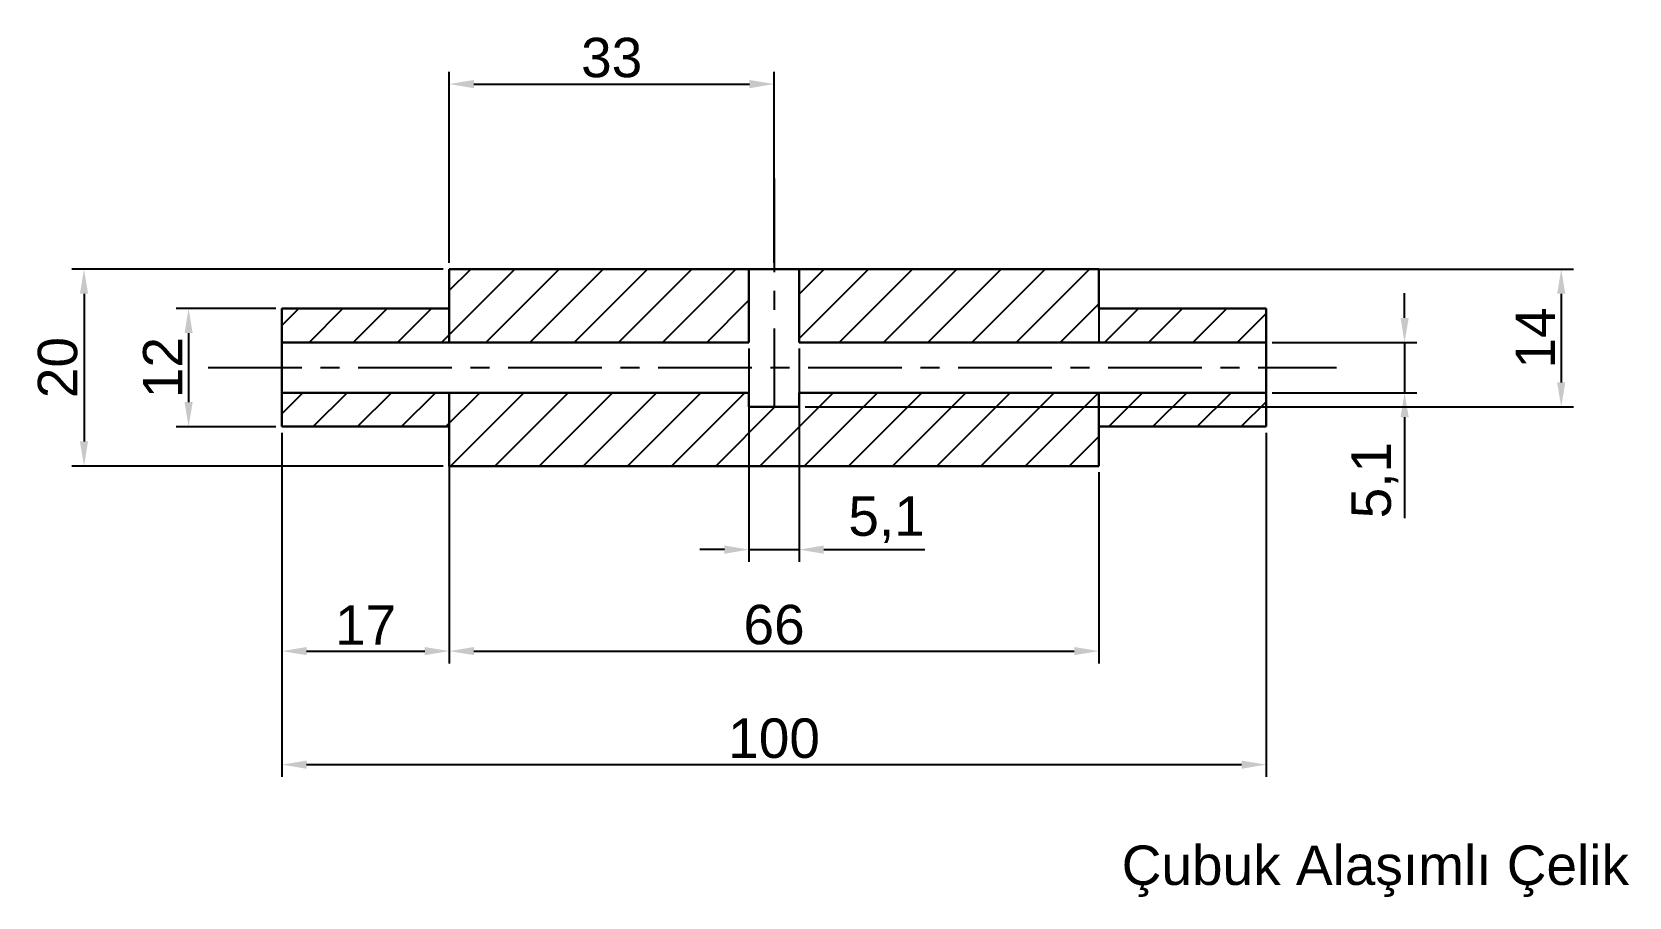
# Model space of a CAD drawing. Header units: millimetres. Extents: x 2583 to 2745, y 1751 to 1839.
import ezdxf

# ---------------------------------------------------------------- set-up
doc = ezdxf.new("R2010")
doc.units = ezdxf.units.MM
doc.header["$LTSCALE"] = 0.3
doc.linetypes.add('CENTER', pattern=[50.8, 31.75, -6.35, 6.35, -6.35])
doc.styles.add('Annotative', font='arial.ttf')
doc.styles.get("Standard").update_dxf_attribs({"font": 'arial.ttf'})
doc.dimstyles.new('ISO-25', dxfattribs={"dimtxt": 4, "dimasz": 2.5, "dimexe": 1.25, "dimexo": 0.625, "dimtad": 1, "dimtxsty": 'Standard', "dimcen": 2.5, "dimadec": 0, "dimazin": 0, "dimtfac": 1, "dimtmove": 0, "dimatfit": 3, "dimfxl": 1, "dimarcsym": 0})

# ---------------------------------------------------------------- blocks, each defined once
blk = doc.blocks.new('*D1')
at = {"color": 0, "lineweight": -2, "ltscale": 0.9, "transparency": 16777216}
for p, q in [((2624.67, 1814.76), (2586.94, 1814.76)), ((2588.19, 1812.26), (2588.19, 1797.26)), ((2624.67, 1794.76), (2586.94, 1794.76))]:
    blk.add_line(p, q, dxfattribs=at)
at = {"color": 0, "ltscale": 0.9, "transparency": 16777216}
for points in [[(2587.77, 1812.26), (2588.6, 1812.26), (2588.19, 1814.76)], [(2587.77, 1797.26), (2588.6, 1797.26), (2588.19, 1794.76)]]:
    blk.add_solid(points, dxfattribs=at)
at = {"layer": 'Defpoints', "color": 0, "ltscale": 0.9, "transparency": 16777216}
for p in [(2625.3, 1814.76), (2588.19, 1794.76), (2625.3, 1794.76)]:
    blk.add_point(p, dxfattribs=at)
at = {"color": 0, "ltscale": 0.9, "transparency": 16777216, "insert": (2585.52, 1804.76), "char_height": 4, "attachment_point": 5, "rotation": 90}
blk.add_mtext('20', dxfattribs=at)
blk = doc.blocks.new('*D2')
at = {"color": 0, "lineweight": -2, "ltscale": 0.9, "transparency": 16777216}
for p, q in [((2607.67, 1810.76), (2597.56, 1810.76)), ((2598.81, 1808.26), (2598.81, 1801.26)), ((2607.67, 1798.76), (2597.56, 1798.76))]:
    blk.add_line(p, q, dxfattribs=at)
at = {"color": 0, "ltscale": 0.9, "transparency": 16777216}
for points in [[(2598.4, 1808.26), (2599.23, 1808.26), (2598.81, 1810.76)], [(2598.4, 1801.26), (2599.23, 1801.26), (2598.81, 1798.76)]]:
    blk.add_solid(points, dxfattribs=at)
at = {"layer": 'Defpoints', "color": 0, "ltscale": 0.9, "transparency": 16777216}
for p in [(2608.3, 1810.76), (2598.81, 1798.76), (2608.3, 1798.76)]:
    blk.add_point(p, dxfattribs=at)
at = {"color": 0, "ltscale": 0.9, "transparency": 16777216, "insert": (2596.18, 1804.76), "char_height": 4, "attachment_point": 5, "rotation": 90}
blk.add_mtext('12', dxfattribs=at)
blk = doc.blocks.new('*D3')
at = {"color": 0, "lineweight": -2, "ltscale": 0.9, "transparency": 16777216}
for p, q in [((2625.3, 1815.39), (2625.3, 1834.81)), ((2658.3, 1815.39), (2658.3, 1834.81)), ((2627.8, 1833.56), (2655.8, 1833.56))]:
    blk.add_line(p, q, dxfattribs=at)
at = {"color": 0, "ltscale": 0.9, "transparency": 16777216}
for points in [[(2627.8, 1833.98), (2627.8, 1833.14), (2625.3, 1833.56)], [(2655.8, 1833.98), (2655.8, 1833.14), (2658.3, 1833.56)]]:
    blk.add_solid(points, dxfattribs=at)
at = {"layer": 'Defpoints', "color": 0, "ltscale": 0.9, "transparency": 16777216}
for p in [(2658.3, 1833.56), (2625.3, 1814.76), (2658.3, 1814.76)]:
    blk.add_point(p, dxfattribs=at)
at = {"color": 0, "ltscale": 0.9, "transparency": 16777216, "insert": (2641.8, 1836.23), "char_height": 4, "attachment_point": 5}
blk.add_mtext('33', dxfattribs=at)
blk = doc.blocks.new('*D4')
at = {"color": 0, "lineweight": -2, "ltscale": 0.9, "transparency": 16777216}
for p, q in [((2722.36, 1809.81), (2722.36, 1812.31)), ((2708.92, 1807.31), (2723.61, 1807.31)), ((2722.36, 1807.31), (2722.36, 1802.21)), ((2708.92, 1802.21), (2723.61, 1802.21)), ((2722.36, 1799.71), (2722.36, 1789.45))]:
    blk.add_line(p, q, dxfattribs=at)
at = {"color": 0, "ltscale": 0.9, "transparency": 16777216}
for points in [[(2721.95, 1809.81), (2722.78, 1809.81), (2722.36, 1807.31)], [(2721.95, 1799.71), (2722.78, 1799.71), (2722.36, 1802.21)]]:
    blk.add_solid(points, dxfattribs=at)
at = {"layer": 'Defpoints', "color": 0, "ltscale": 0.9, "transparency": 16777216}
for p in [(2708.3, 1807.31), (2708.3, 1802.21), (2722.36, 1802.21)]:
    blk.add_point(p, dxfattribs=at)
at = {"color": 0, "ltscale": 0.9, "transparency": 16777216, "insert": (2719.34, 1793.33), "char_height": 4, "attachment_point": 5, "rotation": 90}
blk.add_mtext('5,1', dxfattribs=at)
blk = doc.blocks.new('*D5')
at = {"color": 0, "lineweight": -2, "ltscale": 0.9, "transparency": 16777216}
for p, q in [((2655.75, 1806.69), (2655.75, 1785.02)), ((2660.85, 1806.69), (2660.85, 1785.02)), ((2653.25, 1786.27), (2650.75, 1786.27)), ((2655.75, 1786.27), (2660.85, 1786.27)), ((2663.35, 1786.27), (2673.61, 1786.27))]:
    blk.add_line(p, q, dxfattribs=at)
at = {"color": 0, "ltscale": 0.9, "transparency": 16777216}
for points in [[(2653.25, 1786.69), (2653.25, 1785.85), (2655.75, 1786.27)], [(2663.35, 1786.69), (2663.35, 1785.85), (2660.85, 1786.27)]]:
    blk.add_solid(points, dxfattribs=at)
at = {"layer": 'Defpoints', "color": 0, "ltscale": 0.9, "transparency": 16777216}
for p in [(2655.75, 1807.31), (2660.85, 1807.31), (2660.85, 1786.27)]:
    blk.add_point(p, dxfattribs=at)
at = {"color": 0, "ltscale": 0.9, "transparency": 16777216, "insert": (2669.73, 1789.3), "char_height": 4, "attachment_point": 5}
blk.add_mtext('5,1', dxfattribs=at)
blk = doc.blocks.new('*D6')
at = {"color": 0, "lineweight": -2, "ltscale": 0.9, "transparency": 16777216}
for p, q in [((2608.3, 1798.14), (2608.3, 1774.71)), ((2625.3, 1798.14), (2625.3, 1774.71)), ((2610.8, 1775.96), (2622.8, 1775.96))]:
    blk.add_line(p, q, dxfattribs=at)
at = {"color": 0, "ltscale": 0.9, "transparency": 16777216}
for points in [[(2610.8, 1776.38), (2610.8, 1775.55), (2608.3, 1775.96)], [(2622.8, 1776.38), (2622.8, 1775.55), (2625.3, 1775.96)]]:
    blk.add_solid(points, dxfattribs=at)
at = {"layer": 'Defpoints', "color": 0, "ltscale": 0.9, "transparency": 16777216}
for p in [(2608.3, 1798.76), (2625.3, 1798.76), (2625.3, 1775.96)]:
    blk.add_point(p, dxfattribs=at)
at = {"color": 0, "ltscale": 0.9, "transparency": 16777216, "insert": (2616.8, 1778.6), "char_height": 4, "attachment_point": 5}
blk.add_mtext('17', dxfattribs=at)
blk = doc.blocks.new('*D7')
at = {"color": 0, "lineweight": -2, "ltscale": 0.9, "transparency": 16777216}
for p, q in [((2625.3, 1794.14), (2625.3, 1774.71)), ((2691.3, 1794.14), (2691.3, 1774.71)), ((2627.8, 1775.96), (2688.8, 1775.96))]:
    blk.add_line(p, q, dxfattribs=at)
at = {"color": 0, "ltscale": 0.9, "transparency": 16777216}
for points in [[(2627.8, 1776.38), (2627.8, 1775.55), (2625.3, 1775.96)], [(2688.8, 1776.38), (2688.8, 1775.55), (2691.3, 1775.96)]]:
    blk.add_solid(points, dxfattribs=at)
at = {"layer": 'Defpoints', "color": 0, "ltscale": 0.9, "transparency": 16777216}
for p in [(2625.3, 1794.76), (2691.3, 1794.76), (2691.3, 1775.96)]:
    blk.add_point(p, dxfattribs=at)
at = {"color": 0, "ltscale": 0.9, "transparency": 16777216, "insert": (2658.3, 1778.63), "char_height": 4, "attachment_point": 5}
blk.add_mtext('66', dxfattribs=at)
blk = doc.blocks.new('*D8')
at = {"color": 0, "lineweight": -2, "ltscale": 0.9, "transparency": 16777216}
for p, q in [((2608.3, 1798.14), (2608.3, 1763.18)), ((2708.3, 1798.14), (2708.3, 1763.18)), ((2610.8, 1764.43), (2705.8, 1764.43))]:
    blk.add_line(p, q, dxfattribs=at)
at = {"color": 0, "ltscale": 0.9, "transparency": 16777216}
for points in [[(2610.8, 1764.84), (2610.8, 1764.01), (2608.3, 1764.43)], [(2705.8, 1764.84), (2705.8, 1764.01), (2708.3, 1764.43)]]:
    blk.add_solid(points, dxfattribs=at)
at = {"layer": 'Defpoints', "color": 0, "ltscale": 0.9, "transparency": 16777216}
for p in [(2608.3, 1798.76), (2708.3, 1798.76), (2708.3, 1764.43)]:
    blk.add_point(p, dxfattribs=at)
at = {"color": 0, "ltscale": 0.9, "transparency": 16777216, "insert": (2658.3, 1767.09), "char_height": 4, "attachment_point": 5}
blk.add_mtext('100', dxfattribs=at)
blk = doc.blocks.new('*D9')
at = {"color": 0, "lineweight": -2, "ltscale": 0.9, "transparency": 16777216}
for p, q in [((2661.47, 1814.76), (2739.53, 1814.76)), ((2738.28, 1812.26), (2738.28, 1803.26)), ((2661.47, 1800.76), (2739.53, 1800.76))]:
    blk.add_line(p, q, dxfattribs=at)
at = {"color": 0, "ltscale": 0.9, "transparency": 16777216}
for points in [[(2737.86, 1812.26), (2738.69, 1812.26), (2738.28, 1814.76)], [(2737.86, 1803.26), (2738.69, 1803.26), (2738.28, 1800.76)]]:
    blk.add_solid(points, dxfattribs=at)
at = {"layer": 'Defpoints', "color": 0, "ltscale": 0.9, "transparency": 16777216}
for p in [(2660.85, 1814.76), (2660.85, 1800.76), (2738.28, 1800.76)]:
    blk.add_point(p, dxfattribs=at)
at = {"color": 0, "ltscale": 0.9, "transparency": 16777216, "insert": (2735.64, 1807.76), "char_height": 4, "attachment_point": 5, "rotation": 90}
blk.add_mtext('14', dxfattribs=at)

msp = doc.modelspace()

# ---------------------------------------------------------------- hatches: boundary and pattern name
h = msp.add_hatch()
h.set_pattern_fill('ANSI31', color=256)
h.paths.add_polyline_path([(2625.295, 1810.763), (2608.295, 1810.763), (2608.295, 1807.313), (2625.295, 1807.313)])
h.paths.add_polyline_path([(2655.745, 1814.763), (2625.295, 1814.763), (2625.295, 1810.763), (2625.295, 1807.313), (2655.745, 1807.313)])
h.paths.add_polyline_path([(2691.295, 1810.763), (2691.295, 1814.763), (2660.845, 1814.763), (2660.845, 1807.313), (2691.295, 1807.313)])
h.paths.add_polyline_path([(2691.295, 1798.763), (2691.295, 1802.213), (2660.845, 1802.213), (2660.845, 1800.763), (2655.745, 1800.763), (2655.745, 1802.213), (2625.295, 1802.213), (2625.295, 1798.763), (2625.295, 1794.763), (2691.295, 1794.763)])
h.paths.add_polyline_path([(2625.295, 1802.213), (2608.295, 1802.213), (2608.295, 1798.763), (2625.295, 1798.763)])
h.paths.add_polyline_path([(2708.295, 1802.213), (2691.295, 1802.213), (2691.295, 1798.763), (2708.295, 1798.763)])
h.paths.add_polyline_path([(2708.295, 1810.763), (2691.295, 1810.763), (2691.295, 1807.313), (2708.295, 1807.313)])

# ---------------------------------------------------------------- linework, layer by layer
at = {"linetype": 'CENTER'}
for p, q in [((2658.295, 1823.973), (2658.295, 1800.763)), ((2600.801, 1804.763), (2715.455, 1804.763))]:
    msp.add_line(p, q, dxfattribs=at)
at = {"lineweight": 30}
for p, q in [((2625.295, 1810.763), (2625.295, 1814.763)), ((2691.295, 1814.763), (2625.295, 1814.763)), ((2655.745, 1814.763), (2655.745, 1807.313)), ((2660.845, 1814.763), (2660.845, 1807.313)), ((2691.295, 1810.763), (2691.295, 1814.763)), ((2608.295, 1798.763), (2608.295, 1810.763)), ((2608.295, 1810.763), (2625.295, 1810.763)), ((2625.295, 1807.313), (2625.295, 1810.763)), ((2708.295, 1810.763), (2691.295, 1810.763)), ((2708.295, 1798.763), (2708.295, 1810.763)), ((2608.295, 1807.313), (2655.745, 1807.313)), ((2660.845, 1807.313), (2708.295, 1807.313)), ((2608.295, 1802.213), (2655.745, 1802.213)), ((2625.295, 1798.763), (2625.295, 1802.213)), ((2655.745, 1802.213), (2655.745, 1800.763)), ((2660.845, 1802.213), (2660.845, 1800.763)), ((2660.845, 1802.213), (2708.295, 1802.213)), ((2691.295, 1802.213), (2691.295, 1798.763)), ((2655.745, 1800.763), (2660.845, 1800.763)), ((2608.295, 1798.763), (2625.295, 1798.763)), ((2625.295, 1798.763), (2625.295, 1794.763)), ((2691.295, 1794.763), (2691.295, 1798.763)), ((2691.295, 1798.763), (2708.295, 1798.763)), ((2625.295, 1794.763), (2691.295, 1794.763))]:
    msp.add_line(p, q, dxfattribs=at)
at = {"ltscale": 0.9}
msp.add_line((2608.295, 1810.763), (2608.295, 1798.763), dxfattribs=at)
msp.add_line((2691.295, 1810.763), (2691.295, 1807.313))

# ---------------------------------------------------------------- texts
at = {"ltscale": 0.9, "insert": (2693.618, 1756.212), "char_height": 4, "width": 53.64648, "attachment_point": 1, "style": 'Annotative'}
msp.add_mtext('Çubuk Alaşımlı Çelik', dxfattribs=at)

# ---------------------------------------------------------------- dimensions: what is measured, and where the dimension line sits
at = {"ltscale": 0.9}
for base, p1, p2, picture, middle in [((2658.295, 1833.561), (2625.295, 1814.763), (2658.295, 1814.763), '*D3', (2641.795, 1836.23)), ((2660.845, 1786.27), (2655.745, 1807.313), (2660.845, 1807.313), '*D5', (2669.725, 1789.299)), ((2625.295, 1775.963), (2608.295, 1798.763), (2625.295, 1798.763), '*D6', (2616.795, 1778.596)), ((2708.295, 1764.427), (2608.295, 1798.763), (2708.295, 1798.763), '*D8', (2658.295, 1767.094)), ((2691.295, 1775.963), (2625.295, 1794.763), (2691.295, 1794.763), '*D7', (2658.295, 1778.63))]:
    dim = msp.add_linear_dim(base=base, p1=p1, p2=p2, dimstyle='ISO-25', dxfattribs=at)
    dim.commit()
    dim.dimension.update_dxf_attribs({"geometry": picture, "text_midpoint": middle})
for base, p1, p2, picture, middle in [((2588.188, 1794.763), (2625.295, 1814.763), (2625.295, 1794.763), '*D1', (2585.52, 1804.763)), ((2738.278, 1800.763), (2660.845, 1814.763), (2660.845, 1800.763), '*D9', (2735.645, 1807.763)), ((2722.364, 1802.213), (2708.295, 1807.313), (2708.295, 1802.213), '*D4', (2719.335, 1793.333)), ((2598.815, 1798.763), (2608.295, 1810.763), (2608.295, 1798.763), '*D2', (2596.181, 1804.763))]:
    dim = msp.add_linear_dim(base=base, p1=p1, p2=p2, angle=90, dimstyle='ISO-25', dxfattribs=at)
    dim.commit()
    dim.dimension.update_dxf_attribs({"geometry": picture, "text_midpoint": middle})

doc.saveas('drawing.dxf')
